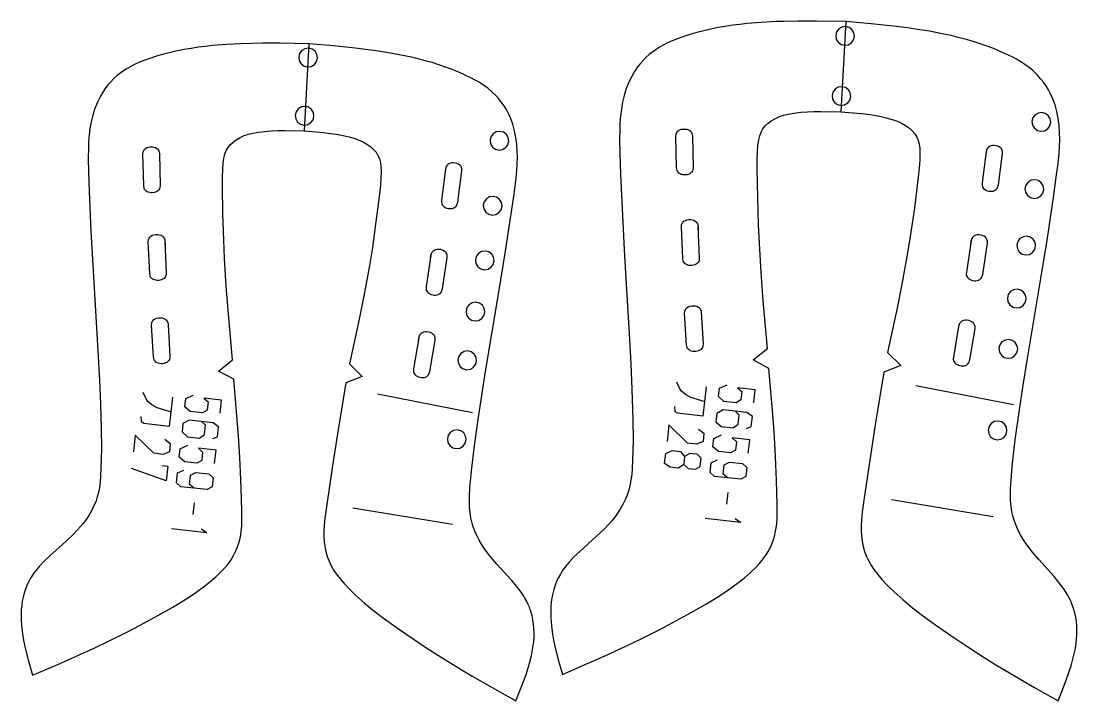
# Model space of a CAD drawing. Extents: x 923 to 2264, y 0 to 1234.
# Drawn here: x 923 to 1063.7, y 648.7 to 739.3 of the extents above; entities that cross this region are included whole.
import ezdxf

# ---------------------------------------------------------------- set-up
doc = ezdxf.new("R2010")
doc.units = 0

msp = doc.modelspace()

# ---------------------------------------------------------------- linework, layer by layer
for points in [[(1032.232666, 727.183655), (1034.920654, 726.943176), (1035.799561, 726.837646), (1036.675049, 726.706787), (1037.546021, 726.543091), (1038.410767, 726.33905), (1039.179077, 726.112976), (1039.742432, 725.906555), (1040.287598, 725.659668), (1040.808472, 725.364136), (1041.342163, 724.976257), (1041.722168, 724.624695), (1042.055176, 724.233398), (1042.327271, 723.805542), (1042.519531, 723.362244), (1042.657349, 722.840759), (1042.730347, 722.297241), (1042.75415, 721.553894), (1042.723633, 720.737488), (1042.647705, 719.725464), (1042.515625, 718.481262), (1042.008911, 714.343201), (1041.558838, 711.123108), (1041.157104, 708.639648), (1040.483765, 704.929199), (1039.746582, 701.232178), (1038.441772, 695.086243), (1040.184448, 693.35968), (1037.94873, 692.465454), (1036.792236, 685.443237), (1036.055176, 680.758179), (1035.322998, 675.72998), (1035.072754, 673.855042), (1034.96228, 672.828552), (1034.912964, 672.004456), (1034.910034, 671.384155), (1034.950928, 670.671082), (1035.042114, 669.960938), (1035.185425, 669.260071), (1035.382446, 668.574341), (1035.634766, 667.909973), (1035.877197, 667.396851), (1036.30127, 666.657959), (1036.618652, 666.184387), (1036.959351, 665.724976), (1037.695679, 664.844055), (1038.469238, 664.018494), (1039.261719, 663.240601), (1040.497437, 662.131836), (1041.779419, 661.080505), (1043.096313, 660.07312), (1044.999268, 658.694519), (1047.270874, 657.117737), (1048.994873, 655.965271), (1051.319458, 654.468628), (1053.081421, 653.376038), (1055.216064, 652.096008), (1057.90625, 650.532593), (1061.151733, 648.684814), (1061.984131, 650.751709), (1062.557129, 652.311646), (1062.894409, 653.360107), (1063.045776, 653.887573), (1063.307373, 654.950378), (1063.414795, 655.486328), (1063.505005, 656.025269), (1063.605347, 656.848267), (1063.652466, 657.552185), (1063.661499, 658.117981), (1063.642212, 658.684998), (1063.591309, 659.260437), (1063.507813, 659.832581), (1063.390747, 660.397644), (1063.181641, 661.133423), (1063.053711, 661.491333), (1062.862671, 661.948364), (1062.646606, 662.392639), (1062.407837, 662.825195), (1062.148438, 663.247314), (1061.870728, 663.660156), (1061.269165, 664.461853), (1060.620728, 665.239685), (1058.570313, 667.518433), (1057.745483, 668.490295), (1057.165161, 669.240112), (1056.801758, 669.753723), (1056.460327, 670.279968), (1056.144165, 670.821106), (1055.855713, 671.378723), (1055.551147, 672.068604), (1055.295044, 672.779846), (1055.137451, 673.324219), (1055.011719, 673.875427), (1054.89978, 674.583252), (1054.83252, 675.372925), (1054.813843, 676.167358), (1054.831665, 676.964539), (1054.892456, 678.027344), (1055.001099, 679.394348), (1055.133423, 680.75531), (1055.452759, 683.465271), (1056.000854, 687.456055), (1056.495239, 690.753601), (1057.019287, 694.048218), (1058.855591, 704.964661), (1059.726318, 710.349182), (1060.538696, 715.750854), (1060.919312, 718.463745), (1061.155029, 720.291565), (1061.292603, 721.664856), (1061.352295, 722.581055), (1061.378296, 723.497864), (1061.36377, 724.414856), (1061.301514, 725.331848), (1061.181641, 726.267334), (1060.999268, 727.194336), (1060.748901, 728.10437), (1060.425659, 728.988892), (1060.166748, 729.560303), (1059.877441, 730.103271), (1059.560791, 730.616699), (1059.212891, 731.110779), (1058.835938, 731.58374), (1058.432129, 732.034424), (1057.780396, 732.665039), (1057.318481, 733.053101), (1056.725464, 733.491699), (1056.177612, 733.84845), (1055.613159, 734.178162), (1055.035645, 734.485291), (1054.250977, 734.866333), (1053.36438, 735.26123), (1052.466675, 735.628235), (1051.558472, 735.968628), (1050.640869, 736.283752), (1049.7146, 736.575012), (1048.780518, 736.843445), (1047.839478, 737.090637), (1046.892212, 737.317871), (1045.939697, 737.52655), (1044.022339, 737.893127), (1042.093994, 738.200989), (1041.128052, 738.33606), (1039.188354, 738.576843), (1036.271729, 738.88092), (1032.872559, 739.187622), (1028.971924, 739.249023), (1026.52771, 739.251831), (1024.573608, 739.21875), (1023.598511, 739.186829), (1021.648254, 739.085754), (1019.702698, 738.92511), (1018.733521, 738.819031), (1017.767578, 738.693909), (1016.80542, 738.548096), (1015.848083, 738.380432), (1014.896179, 738.189453), (1013.950195, 737.973572), (1013.010986, 737.73175), (1012.079529, 737.462097), (1011.155823, 737.163757), (1010.335083, 736.868286), (1009.72821, 736.624268), (1009.131958, 736.356384), (1008.549255, 736.059998), (1007.913086, 735.687012), (1007.412476, 735.350159), (1006.697388, 734.792297), (1006.247864, 734.387146), (1005.822693, 733.956909), (1005.424438, 733.502747), (1005.055054, 733.025757), (1004.709717, 732.516785), (1004.391479, 731.976074), (1003.975708, 731.13092), (1003.630188, 730.252747), (1003.350342, 729.350281), (1003.131714, 728.432861), (1002.972229, 727.527649), (1002.860229, 726.61731), (1002.788757, 725.703125), (1002.750671, 724.785583), (1002.741394, 723.405579), (1002.781555, 721.563049), (1002.871643, 718.825012), (1003.104797, 713.367737), (1003.398315, 707.921082), (1004.063782, 696.871216), (1004.234436, 693.53949), (1004.375366, 690.208252), (1004.496216, 686.181702), (1004.525574, 683.453247), (1004.512573, 682.085754), (1004.475159, 680.715088), (1004.422546, 679.651733), (1004.355652, 678.857178), (1004.25238, 678.069336), (1004.15802, 677.549194), (1003.969299, 676.779663), (1003.796326, 676.241699), (1003.516907, 675.539978), (1003.186523, 674.860168), (1002.810425, 674.206543), (1002.464355, 673.682739), (1002.092346, 673.178345), (1001.697083, 672.691223), (1001.281128, 672.21936), (1000.624207, 671.535461), (999.700867, 670.656799), (997.4198, 668.608887), (996.692322, 667.904541), (996.008911, 667.171265), (995.688782, 666.790405), (995.386169, 666.398132), (995.102722, 665.993408), (994.840759, 665.574341), (994.602112, 665.140381), (994.436768, 664.798096), (994.150696, 664.088745), (993.974304, 663.539429), (993.830383, 662.97937), (993.718567, 662.412476), (993.639099, 661.850769), (993.588013, 661.28717), (993.559998, 660.582336), (993.572388, 659.753418), (993.604614, 659.207703), (993.654419, 658.663452), (993.801453, 657.578918), (993.895996, 657.038269), (994.120056, 655.959961), (994.523804, 654.348022), (995.131775, 652.204285), (998.555237, 653.696411), (1001.396362, 654.965088), (1003.655151, 656.010864), (1005.523254, 656.909973), (1007.993713, 658.15094), (1009.830383, 659.113586), (1012.256958, 660.439819), (1014.295654, 661.608337), (1015.712097, 662.470093), (1017.098633, 663.379211), (1018.445374, 664.350281), (1019.316162, 665.039368), (1020.172852, 665.778137), (1020.998596, 666.575745), (1021.38623, 666.996399), (1021.752136, 667.433594), (1022.25238, 668.123291), (1022.548096, 668.607666), (1022.869751, 669.241394), (1023.138672, 669.902222), (1023.35553, 670.584045), (1023.521851, 671.280396), (1023.638184, 671.985046), (1023.714722, 672.808105), (1023.742493, 673.633179), (1023.730042, 674.872314), (1023.639038, 678.044067), (1023.556458, 680.159363), (1023.454895, 682.198425), (1023.312622, 684.509827), (1023.147217, 686.820313), (1022.641052, 692.979187), (1020.513245, 694.106079), (1022.429443, 695.637573), (1021.885376, 701.986206), (1021.596985, 705.7995), (1021.361206, 709.618347), (1021.243042, 712.168335), (1021.143127, 715.699768), (1021.082214, 719.623718), (1021.083435, 720.875061), (1021.115845, 721.889282), (1021.172424, 722.704529), (1021.274963, 723.440979), (1021.405273, 723.973755), (1021.597717, 724.477661), (1021.836243, 724.89801), (1022.151917, 725.294373), (1022.524719, 725.648132), (1022.940002, 725.957336), (1023.511902, 726.286072), (1024.061279, 726.524597), (1024.629761, 726.712158), (1025.21167, 726.857666), (1025.999756, 727.000671), (1026.881348, 727.111572), (1027.764526, 727.181702), (1028.64917, 727.21875), (1029.534424, 727.230286), (1032.232666, 727.183655)], [(1032.717285, 736.03125), (1033.199463, 736.10437), (1033.616943, 736.356445), (1033.90625, 736.749146), (1034.023193, 737.222656), (1033.950073, 737.704834), (1033.697998, 738.122314), (1033.30542, 738.411621), (1032.831787, 738.528564), (1032.349609, 738.455444), (1031.932129, 738.203369), (1031.642822, 737.810669), (1031.525879, 737.337158), (1031.598999, 736.85498), (1031.851196, 736.4375), (1032.243774, 736.148193), (1032.717285, 736.03125)], [(1032.872559, 739.187622), (1032.232666, 727.183655)], [(960.705139, 724.630005), (963.325745, 724.397156), (964.182617, 724.295044), (965.036255, 724.168396), (965.885437, 724.010071), (966.728699, 723.812805), (967.477234, 723.59436), (968.026245, 723.394775), (968.5578, 723.155945), (969.065979, 722.869812), (969.58667, 722.494446), (969.957031, 722.154602), (970.281921, 721.776001), (970.547302, 721.361694), (970.734497, 720.933105), (970.868713, 720.428711), (970.940002, 719.902954), (970.96344, 719.183411), (970.934021, 718.39325), (970.860046, 717.414063), (970.731201, 716.210449), (970.237, 712.207153), (969.798401, 709.091553), (969.406799, 706.68866), (968.750305, 703.098877), (968.031616, 699.522278), (966.759338, 693.576721), (968.458435, 691.906372), (966.278748, 691.04126), (965.151062, 684.24762), (964.432495, 679.714905), (963.718872, 674.850403), (963.474731, 673.036377), (963.367004, 672.043274), (963.319031, 671.245972), (963.316101, 670.645874), (963.356079, 669.955688), (963.44519, 669.268555), (963.584961, 668.590454), (963.777039, 667.927185), (964.022766, 667.284851), (964.259338, 666.787781), (964.672974, 666.072388), (964.982605, 665.614197), (965.314819, 665.1698), (966.032471, 664.318115), (966.786865, 663.519531), (967.560059, 662.766418), (968.76532, 661.69342), (970.015137, 660.676453), (971.298645, 659.702148), (973.153503, 658.369019), (975.368652, 656.843262), (977.049683, 655.728271), (979.315918, 654.280396), (981.033386, 653.223511), (983.11499, 651.984924), (985.737976, 650.472351), (988.902039, 648.684814), (989.71344, 650.68396), (990.272034, 652.192749), (990.601074, 653.207153), (990.748596, 653.717468), (991.003723, 654.74585), (991.108398, 655.264465), (991.196411, 655.786072), (991.294189, 656.582581), (991.34021, 657.26355), (991.348938, 657.811096), (991.330261, 658.359497), (991.280518, 658.916565), (991.198914, 659.470154), (991.084717, 660.016785), (990.880737, 660.728516), (990.756287, 661.074585), (990.569824, 661.517456), (990.35907, 661.947937), (990.126221, 662.366882), (989.87323, 662.775635), (989.602478, 663.175049), (989.01593, 663.950745), (988.383728, 664.702881), (986.385071, 666.905701), (985.581055, 667.845154), (985.01532, 668.570313), (984.660889, 669.0672), (984.328125, 669.576538), (984.019653, 670.100281), (983.738281, 670.64032), (983.441467, 671.307495), (983.191711, 671.995544), (983.037964, 672.522339), (982.915344, 673.055786), (982.806091, 673.740601), (982.740601, 674.504517), (982.722351, 675.273132), (982.739685, 676.044373), (982.79895, 677.072693), (982.904846, 678.395325), (983.033813, 679.712158), (983.345154, 682.33374), (983.879578, 686.194702), (984.36145, 689.384888), (984.872375, 692.572327), (986.66272, 703.133484), (987.511597, 708.342651), (988.303467, 713.568481), (988.674683, 716.193359), (988.904602, 717.961731), (989.038757, 719.290283), (989.096924, 720.17688), (989.122314, 721.063721), (989.108032, 721.950928), (989.047241, 722.838135), (988.930115, 723.743591), (988.752136, 724.640747), (988.507935, 725.52124), (988.192688, 726.376709), (987.940613, 726.929199), (987.658569, 727.454651), (987.349487, 727.951965), (987.009949, 728.430115), (986.642334, 728.887878), (986.248413, 729.32373), (985.613281, 729.933411), (985.163391, 730.308411), (984.585205, 730.732666), (984.050781, 731.077881), (983.50061, 731.396912), (982.937622, 731.69397), (982.172974, 732.062317), (981.3078, 732.444641), (980.432007, 732.799988), (979.546143, 733.129517), (978.651245, 733.434448), (977.747864, 733.716248), (976.837036, 733.976013), (975.919495, 734.215149), (974.996094, 734.434998), (974.067505, 734.636719), (972.198547, 734.991211), (970.319031, 735.288879), (967.486694, 735.652405), (964.643127, 735.946533), (961.328857, 736.243347), (957.525696, 736.302612), (955.142639, 736.305481), (952.286987, 736.242798), (950.386047, 736.144958), (948.489502, 735.989807), (947.544678, 735.887085), (946.602844, 735.766052), (945.664917, 735.625122), (944.731445, 735.462891), (943.803101, 735.278137), (942.880737, 735.069214), (941.964722, 734.835205), (941.056152, 734.574219), (940.155151, 734.285461), (939.355164, 733.999817), (938.763672, 733.763794), (938.182312, 733.5047), (937.613892, 733.217773), (936.993713, 732.856995), (936.506165, 732.531555), (935.809204, 731.99231), (935.370911, 731.600586), (934.956238, 731.184387), (934.567627, 730.744507), (934.207031, 730.282654), (933.870422, 729.790039), (933.560425, 729.267395), (933.155273, 728.450012), (932.818237, 727.600281), (932.545105, 726.726929), (932.331726, 725.838745), (932.176208, 724.963196), (932.066956, 724.082642), (931.997192, 723.19812), (931.960144, 722.310425), (931.95105, 720.975281), (931.990295, 719.192505), (932.078125, 716.543335), (932.305603, 711.26355), (932.591797, 705.994385), (933.240784, 695.304138), (933.437256, 691.435913), (933.568115, 688.21344), (933.662537, 684.962341), (933.691223, 682.322815), (933.678589, 680.999817), (933.642029, 679.673584), (933.590698, 678.644531), (933.525452, 677.875793), (933.424805, 677.113586), (933.332764, 676.610474), (933.148865, 675.866211), (932.980042, 675.345459), (932.707642, 674.666382), (932.385437, 674.008789), (932.019043, 673.37677), (931.681335, 672.869507), (931.31842, 672.381104), (930.932922, 671.909729), (930.527405, 671.453186), (929.887085, 670.79187), (928.987183, 669.942505), (926.763916, 667.963257), (926.054688, 667.282166), (925.388245, 666.572815), (925.076233, 666.204224), (924.781067, 665.824463), (924.504517, 665.432495), (924.248901, 665.026367), (924.01593, 664.605774), (923.85498, 664.27478), (923.57605, 663.588562), (923.404053, 663.05719), (923.263672, 662.51532), (923.154541, 661.966553), (923.077087, 661.423096), (923.027222, 660.87793), (923, 660.195923), (923.012146, 659.393921), (923.043579, 658.865845), (923.092163, 658.339233), (923.235474, 657.289856), (923.327637, 656.766785), (923.546204, 655.723572), (923.939819, 654.164185), (924.532532, 652.090515), (927.870117, 653.533936), (930.64032, 654.761292), (932.842773, 655.773132), (934.663879, 656.642822), (937.072388, 657.843262), (938.863281, 658.774658), (941.229431, 660.057983), (943.216553, 661.187927), (944.596985, 662.021362), (945.94873, 662.900757), (947.262146, 663.840454), (948.111694, 664.507507), (948.947144, 665.222046), (949.751953, 665.993103), (950.129883, 666.399902), (950.486694, 666.822876), (950.974731, 667.49054), (951.263367, 667.959839), (951.576599, 668.57251), (951.838623, 669.211731), (952.050293, 669.871399), (952.212463, 670.545288), (952.32605, 671.227417), (952.400757, 672.02356), (952.427795, 672.821777), (952.415771, 674.02063), (952.326843, 677.089233), (952.246399, 679.135681), (952.147339, 681.108398), (952.008545, 683.344666), (951.847351, 685.579956), (951.353699, 691.538452), (949.279053, 692.628723), (951.147339, 694.110291), (950.616699, 700.252258), (950.335388, 703.941406), (950.105469, 707.636108), (949.990295, 710.103088), (949.892944, 713.519653), (949.833435, 717.316101), (949.834351, 718.52655), (949.86615, 719.507874), (949.921631, 720.296875), (950.022034, 721.009827), (950.149109, 721.525146), (950.336548, 722.012512), (950.568726, 722.418884), (950.876709, 722.802795), (951.240295, 723.144958), (951.644958, 723.443726), (952.20282, 723.761841), (952.738708, 723.992798), (953.292969, 724.174194), (953.860107, 724.314819), (954.62793, 724.452942), (955.487549, 724.56012), (956.348816, 724.62793), (957.211121, 724.663818), (958.07428, 724.674988), (960.705139, 724.630005)], [(961.328857, 736.243347), (960.705139, 724.630005)], [(961.176086, 733.149048), (961.658264, 733.222168), (962.075745, 733.474182), (962.365051, 733.866943), (962.481995, 734.340454), (962.408875, 734.822632), (962.15686, 735.240112), (961.764099, 735.529358), (961.290588, 735.646362), (960.808411, 735.573242), (960.39093, 735.321167), (960.101685, 734.928406), (959.98468, 734.454956), (960.0578, 733.972778), (960.309875, 733.555298), (960.702637, 733.265991), (961.176086, 733.149048)], [(1032.238037, 728.01886), (1032.720215, 728.092041), (1033.137695, 728.344055), (1033.42688, 728.736694), (1033.543945, 729.210266), (1033.470825, 729.692505), (1033.218628, 730.109985), (1032.82605, 730.399231), (1032.352539, 730.516235), (1031.870361, 730.443115), (1031.452881, 730.190918), (1031.163452, 729.798279), (1031.046631, 729.324829), (1031.119751, 728.842651), (1031.371826, 728.42511), (1031.764404, 728.135742), (1032.238037, 728.01886)], [(960.708862, 725.397339), (961.191101, 725.470459), (961.608582, 725.722473), (961.897766, 726.115112), (962.014832, 726.588745), (961.941711, 727.070923), (961.689575, 727.488403), (961.296875, 727.777649), (960.823425, 727.894653), (960.341248, 727.821533), (959.923706, 727.569336), (959.63446, 727.176697), (959.517456, 726.703247), (959.590576, 726.221069), (959.842712, 725.803589), (960.235352, 725.514221), (960.708862, 725.397339)], [(1058.869141, 724.577393), (1059.351318, 724.650513), (1059.768799, 724.902649), (1060.058228, 725.295288), (1060.175049, 725.768799), (1060.101929, 726.251099), (1059.849854, 726.668579), (1059.457275, 726.957825), (1058.983643, 727.074829), (1058.501465, 727.001648), (1058.083984, 726.749512), (1057.7948, 726.356873), (1057.677734, 725.883423), (1057.750854, 725.401184), (1058.003052, 724.983643), (1058.39563, 724.694336), (1058.869141, 724.577393)], [(986.674194, 722.067505), (987.156433, 722.140625), (987.573975, 722.3927), (987.863281, 722.7854), (987.980225, 723.258911), (987.907104, 723.741089), (987.654968, 724.158569), (987.262329, 724.447876), (986.788818, 724.564819), (986.306519, 724.491699), (985.889038, 724.239563), (985.599792, 723.846924), (985.482788, 723.373413), (985.555969, 722.891235), (985.808105, 722.473755), (986.200745, 722.184509), (986.674194, 722.067505)], [(1012.434753, 723.952393), (1012.537109, 719.740906), (1012.508118, 719.464172), (1012.446472, 719.269531), (1012.367371, 719.145691), (1012.242737, 719.02063), (1012.085693, 718.914307), (1011.912964, 718.835754), (1011.727722, 718.783325), (1011.525208, 718.755127), (1011.330383, 718.753357), (1011.137695, 718.777344), (1010.952637, 718.828735), (1010.796936, 718.899658), (1010.642639, 719.0047), (1010.539246, 719.105286), (1010.458801, 719.218079), (1010.40332, 719.342468), (1010.335999, 719.714172), (1010.228027, 723.933838), (1010.265991, 724.202454), (1010.348206, 724.404053), (1010.462708, 724.56012), (1010.588013, 724.672119), (1010.773315, 724.782043), (1010.960693, 724.846252), (1011.200989, 724.87793), (1011.516479, 724.87616), (1011.703308, 724.847168), (1011.902222, 724.776855), (1012.080811, 724.671021), (1012.200684, 724.566406), (1012.312866, 724.418884), (1012.374878, 724.28949), (1012.416199, 724.15155), (1012.448181, 723.932007), (1012.449097, 723.466553)], [(941.428589, 721.573547), (941.530945, 717.362183), (941.501953, 717.085449), (941.440308, 716.890747), (941.361206, 716.766846), (941.236511, 716.641846), (941.07959, 716.535461), (940.906799, 716.457031), (940.721619, 716.404541), (940.519043, 716.376282), (940.324219, 716.374512), (940.131531, 716.39856), (939.946533, 716.44989), (939.790833, 716.520813), (939.636475, 716.625854), (939.533081, 716.726563), (939.452637, 716.839355), (939.397156, 716.963745), (939.329834, 717.335449), (939.221863, 721.554993), (939.259827, 721.823669), (939.34198, 722.025269), (939.456543, 722.181335), (939.581848, 722.293274), (939.767151, 722.403198), (939.954529, 722.467468), (940.194885, 722.499207), (940.510315, 722.497314), (940.697144, 722.468445), (940.896057, 722.39801), (941.074646, 722.292236), (941.194519, 722.187622), (941.306702, 722.040161), (941.368713, 721.910767), (941.410156, 721.772766), (941.442017, 721.553162), (941.442932, 721.087769)], [(1051.574951, 721.866028), (1051.025269, 717.689209), (1051.02478, 717.41095), (1051.065308, 717.210815), (1051.130737, 717.079224), (1051.241333, 716.94165), (1051.386108, 716.819214), (1051.549683, 716.722778), (1051.728271, 716.65094), (1051.926514, 716.601318), (1052.120239, 716.578918), (1052.314453, 716.582275), (1052.503784, 716.613708), (1052.666016, 716.667664), (1052.830688, 716.755615), (1052.944214, 716.844727), (1053.036255, 716.948425), (1053.104614, 717.066162), (1053.211182, 717.428589), (1053.767212, 721.612793), (1053.757813, 721.883911), (1053.69751, 722.093079), (1053.60022, 722.260437), (1053.487671, 722.385132), (1053.315063, 722.514099), (1053.135498, 722.597961), (1052.899902, 722.65509), (1052.586182, 722.686829), (1052.397217, 722.677795), (1052.191895, 722.629028), (1052.003174, 722.542786), (1051.872925, 722.451538), (1051.745605, 722.316772), (1051.670288, 722.194641), (1051.61438, 722.062012), (1051.559326, 721.846985), (1051.508789, 721.384277)], [(979.543274, 719.557922), (978.993591, 715.381165), (978.993103, 715.102844), (979.033752, 714.902771), (979.099182, 714.771057), (979.209717, 714.633606), (979.354614, 714.511047), (979.518127, 714.414673), (979.696716, 714.342957), (979.894958, 714.293274), (980.088562, 714.270813), (980.282776, 714.274231), (980.472168, 714.305603), (980.634521, 714.359619), (980.799011, 714.447571), (980.912659, 714.536682), (981.004639, 714.64032), (981.072998, 714.758118), (981.179504, 715.120422), (981.735596, 719.30481), (981.726257, 719.575928), (981.665894, 719.785034), (981.568665, 719.952332), (981.456055, 720.077087), (981.283386, 720.206055), (981.103882, 720.289856), (980.868347, 720.346985), (980.554504, 720.378723), (980.365601, 720.369812), (980.160278, 720.320984), (979.971558, 720.23468), (979.841248, 720.143494), (979.71405, 720.008728), (979.638733, 719.886719), (979.582764, 719.753906), (979.527649, 719.538879), (979.477173, 719.076233)], [(1057.938843, 715.627808), (1058.421021, 715.700928), (1058.838501, 715.952942), (1059.127686, 716.345581), (1059.244751, 716.819214), (1059.171631, 717.301392), (1058.919434, 717.718872), (1058.526733, 718.008118), (1058.053345, 718.125122), (1057.571167, 718.052002), (1057.153687, 717.799805), (1056.86438, 717.407166), (1056.747437, 716.933716), (1056.820557, 716.451538), (1057.07251, 716.034058), (1057.465332, 715.74469), (1057.938843, 715.627808)], [(985.767273, 713.409058), (986.249512, 713.482178), (986.666992, 713.734253), (986.956238, 714.127014), (987.073242, 714.600464), (987.000122, 715.082642), (986.747925, 715.500122), (986.355286, 715.789429), (985.881836, 715.906372), (985.399597, 715.833252), (984.982117, 715.581238), (984.69281, 715.188477), (984.575867, 714.714966), (984.648987, 714.232788), (984.901062, 713.815308), (985.293701, 713.526062), (985.767273, 713.409058)], [(1013.175659, 711.902039), (1013.353516, 707.692932), (1013.329285, 707.41571), (1013.271057, 707.219971), (1013.194458, 707.094666), (1013.07196, 706.967468), (1012.916931, 706.858276), (1012.745422, 706.776733), (1012.561279, 706.721008), (1012.359253, 706.689148), (1012.164429, 706.683899), (1011.971436, 706.704468), (1011.785522, 706.75238), (1011.628662, 706.820618), (1011.472412, 706.922791), (1011.367249, 707.021729), (1011.284729, 707.132935), (1011.227112, 707.256409), (1011.153015, 707.62677), (1010.969727, 711.843872), (1011.002869, 712.113098), (1011.081482, 712.316162), (1011.193176, 712.474182), (1011.316406, 712.58844), (1011.499756, 712.701599), (1011.686096, 712.769287), (1011.925659, 712.805298), (1012.24115, 712.809021), (1012.428467, 712.783447), (1012.628662, 712.716553), (1012.809021, 712.614075), (1012.930786, 712.511536), (1013.045654, 712.366089), (1013.109802, 712.237793), (1013.153809, 712.100586), (1013.189575, 711.881714), (1013.198792, 711.41626)], [(942.150208, 709.915894), (942.327942, 705.706848), (942.303833, 705.429688), (942.245605, 705.233887), (942.168884, 705.108582), (942.04657, 704.981384), (941.891479, 704.872192), (941.719971, 704.790588), (941.535767, 704.734985), (941.333801, 704.703125), (941.138855, 704.697876), (940.945923, 704.718445), (940.759949, 704.766418), (940.603088, 704.834595), (940.44696, 704.936707), (940.341675, 705.035583), (940.259216, 705.146912), (940.201538, 705.270325), (940.127625, 705.640747), (939.944214, 709.857788), (939.977478, 710.127014), (940.055969, 710.330139), (940.167725, 710.488098), (940.290894, 710.602417), (940.474304, 710.715637), (940.660583, 710.783264), (940.900146, 710.819214), (941.215576, 710.823059), (941.402954, 710.797302), (941.603088, 710.73053), (941.783569, 710.62793), (941.905273, 710.525513), (942.020142, 710.380005), (942.084351, 710.251709), (942.128235, 710.114502), (942.164063, 709.89563), (942.17334, 709.430237)], [(1049.556885, 709.962463), (1048.932739, 705.796265), (1048.927124, 705.517944), (1048.964233, 705.3172), (1049.027222, 705.184448), (1049.135498, 705.044922), (1049.278076, 704.9198), (1049.439697, 704.820557), (1049.617065, 704.745605), (1049.814453, 704.692505), (1050.00769, 704.666565), (1050.201782, 704.666382), (1050.391724, 704.694458), (1050.555054, 704.745483), (1050.721191, 704.830444), (1050.836304, 704.917664), (1050.930176, 705.019531), (1051.000732, 705.136108), (1051.113525, 705.496521), (1051.744263, 709.670288), (1051.739746, 709.941467), (1051.68335, 710.151672), (1051.588989, 710.32074), (1051.478516, 710.447388), (1051.30835, 710.579407), (1051.130371, 710.666443), (1050.895874, 710.727783), (1050.582642, 710.765137), (1050.393677, 710.759521), (1050.1875, 710.714355), (1049.997192, 710.631531), (1049.865234, 710.542664), (1049.735596, 710.410156), (1049.658081, 710.28949), (1049.599854, 710.157776), (1049.541016, 709.943909), (1049.4823, 709.481995)], [(1056.85791, 708.097351), (1057.340088, 708.170471), (1057.757568, 708.422546), (1058.046875, 708.815308), (1058.163818, 709.288757), (1058.090698, 709.770935), (1057.838623, 710.188416), (1057.445923, 710.477722), (1056.972412, 710.594666), (1056.490234, 710.521545), (1056.072754, 710.269409), (1055.783447, 709.87677), (1055.666504, 709.403259), (1055.739624, 708.921082), (1055.991821, 708.503601), (1056.384399, 708.214355), (1056.85791, 708.097351)], [(977.576843, 708.042175), (976.952698, 703.875916), (976.947144, 703.597717), (976.984192, 703.396912), (977.04718, 703.264099), (977.155457, 703.124695), (977.297974, 702.999573), (977.459717, 702.900269), (977.637024, 702.825317), (977.834351, 702.772156), (978.02771, 702.746216), (978.22168, 702.746155), (978.411682, 702.774231), (978.574951, 702.825134), (978.74115, 702.910217), (978.856201, 702.997314), (978.950134, 703.099182), (979.02063, 703.21582), (979.133484, 703.576233), (979.764221, 707.75), (979.759766, 708.021179), (979.703247, 708.231384), (979.608887, 708.400452), (979.498596, 708.5271), (979.328247, 708.65918), (979.150269, 708.746216), (978.915771, 708.807495), (978.602661, 708.844849), (978.413574, 708.839294), (978.207458, 708.794128), (978.017151, 708.711243), (977.885132, 708.622437), (977.755615, 708.489807), (977.678101, 708.369202), (977.619812, 708.237488), (977.560913, 708.02356), (977.502258, 707.561768)], [(984.71344, 706.123718), (985.195679, 706.196838), (985.613159, 706.448975), (985.902466, 706.841614), (986.019409, 707.315125), (985.946289, 707.797302), (985.694214, 708.214844), (985.301514, 708.504028), (984.828003, 708.621094), (984.345764, 708.547974), (983.928284, 708.295837), (983.639038, 707.903198), (983.522034, 707.429688), (983.595215, 706.94751), (983.847351, 706.529968), (984.23999, 706.240662), (984.71344, 706.123718)], [(1055.587891, 701.044983), (1056.07019, 701.118103), (1056.487671, 701.370239), (1056.776978, 701.762939), (1056.893921, 702.236389), (1056.820801, 702.718567), (1056.568604, 703.136108), (1056.176025, 703.425354), (1055.702515, 703.542358), (1055.220215, 703.469177), (1054.802734, 703.217163), (1054.51355, 702.824463), (1054.396484, 702.350952), (1054.469604, 701.868713), (1054.721802, 701.451233), (1055.11438, 701.161987), (1055.587891, 701.044983)], [(983.475281, 699.300781), (983.957458, 699.373901), (984.375, 699.626099), (984.664368, 700.018738), (984.78125, 700.492188), (984.70813, 700.974365), (984.456055, 701.391846), (984.063416, 701.681152), (983.589844, 701.798096), (983.107605, 701.724976), (982.690125, 701.472961), (982.40094, 701.080322), (982.283875, 700.606689), (982.356995, 700.124512), (982.609192, 699.707031), (983.001831, 699.417786), (983.475281, 699.300781)], [(1013.608032, 700.449829), (1013.86084, 696.24469), (1013.841797, 695.967041), (1013.786926, 695.770325), (1013.712585, 695.643555), (1013.592407, 695.514221), (1013.43927, 695.402344), (1013.269409, 695.317749), (1013.086304, 695.258728), (1012.884888, 695.223267), (1012.690063, 695.214539), (1012.496765, 695.231567), (1012.309875, 695.276306), (1012.151855, 695.341675), (1011.993896, 695.441101), (1011.886902, 695.538025), (1011.80249, 695.647949), (1011.742554, 695.770203), (1011.662109, 696.139221), (1011.40332, 700.352356), (1011.431763, 700.622192), (1011.506775, 700.826538), (1011.615662, 700.986572), (1011.736755, 701.102966), (1011.91803, 701.219421), (1012.103088, 701.290283), (1012.34198, 701.330627), (1012.657349, 701.340088), (1012.845032, 701.31781), (1013.046448, 701.254578), (1013.228516, 701.155273), (1013.352234, 701.054993), (1013.469604, 700.91156), (1013.536133, 700.784424), (1013.582397, 700.648132), (1013.622253, 700.429749), (1013.639771, 699.964661)], [(942.570923, 698.836853), (942.82373, 694.631775), (942.804688, 694.354126), (942.749817, 694.157471), (942.675354, 694.030762), (942.555298, 693.901367), (942.402161, 693.789429), (942.232239, 693.704834), (942.049133, 693.645752), (941.847717, 693.610291), (941.652954, 693.601624), (941.459595, 693.618652), (941.272766, 693.663452), (941.114685, 693.728882), (940.956726, 693.828186), (940.849792, 693.925171), (940.76532, 694.034973), (940.705444, 694.157349), (940.624878, 694.526367), (940.366211, 698.73938), (940.394653, 699.009216), (940.469666, 699.213562), (940.578491, 699.373596), (940.699646, 699.48999), (940.88092, 699.606567), (941.065918, 699.677429), (941.30481, 699.717651), (941.620117, 699.727173), (941.807922, 699.704956), (942.009338, 699.641724), (942.191406, 699.542358), (942.315063, 699.442078), (942.432495, 699.298584), (942.499023, 699.17157), (942.545288, 699.035156), (942.585083, 698.816833), (942.602661, 698.351685)], [(1047.909424, 698.621216), (1047.210938, 694.466858), (1047.200562, 694.188721), (1047.234009, 693.987183), (1047.294556, 693.853394), (1047.400269, 693.712036), (1047.540649, 693.584412), (1047.700562, 693.482178), (1047.876465, 693.404053), (1048.072876, 693.347351), (1048.265625, 693.318054), (1048.459717, 693.314453), (1048.650024, 693.339111), (1048.814331, 693.387268), (1048.982056, 693.469177), (1049.098633, 693.55426), (1049.194214, 693.654541), (1049.266724, 693.769836), (1049.386108, 694.128296), (1050.091309, 698.289978), (1050.091797, 698.561157), (1050.03894, 698.7724), (1049.947754, 698.943115), (1049.8396, 699.071716), (1049.671753, 699.206848), (1049.495239, 699.296997), (1049.261963, 699.362488), (1048.949463, 699.405273), (1048.760376, 699.403137), (1048.553467, 699.361694), (1048.361694, 699.282227), (1048.228149, 699.19574), (1048.096191, 699.065613), (1048.016602, 698.946289), (1047.955933, 698.815674), (1047.893188, 698.602783), (1047.826294, 698.142151)], [(975.971802, 697.070374), (975.273254, 692.916016), (975.262817, 692.637878), (975.296204, 692.436401), (975.356934, 692.302612), (975.462646, 692.161255), (975.602966, 692.033569), (975.762939, 691.931396), (975.938721, 691.853271), (976.135132, 691.79657), (976.327942, 691.767151), (976.522034, 691.76355), (976.712402, 691.788269), (976.876526, 691.836365), (977.04425, 691.918396), (977.160889, 692.003418), (977.256531, 692.10376), (977.329041, 692.219055), (977.448425, 692.577393), (978.153564, 696.739197), (978.154053, 697.010315), (978.101257, 697.221619), (978.009949, 697.392273), (977.901917, 697.520935), (977.73407, 697.656006), (977.557617, 697.746216), (977.324219, 697.811707), (977.011719, 697.854492), (976.822632, 697.852356), (976.615784, 697.810913), (976.424011, 697.731384), (976.290466, 697.644958), (976.158386, 697.514771), (976.078857, 697.395508), (976.01825, 697.264832), (975.955444, 697.052002), (975.88855, 696.59137)], [(1054.466553, 694.334351), (1054.948853, 694.407471), (1055.366333, 694.659607), (1055.655518, 695.052307), (1055.772583, 695.525757), (1055.699341, 696.007935), (1055.447266, 696.425476), (1055.054565, 696.714722), (1054.581177, 696.831726), (1054.098877, 696.758606), (1053.681396, 696.506531), (1053.39209, 696.113831), (1053.275146, 695.64032), (1053.348267, 695.158081), (1053.600342, 694.740601), (1053.993042, 694.451416), (1054.466553, 694.334351)], [(982.382019, 692.808594), (982.864258, 692.881714), (983.281799, 693.133728), (983.571045, 693.526489), (983.688049, 694), (983.614929, 694.482178), (983.362793, 694.899658), (982.970154, 695.188904), (982.496643, 695.305908), (982.014343, 695.232788), (981.596863, 694.980713), (981.307617, 694.587952), (981.190613, 694.114502), (981.263733, 693.632324), (981.51593, 693.214844), (981.908569, 692.925537), (982.382019, 692.808594)], [(1014.132385, 688.539368), (1012.213745, 689.102539), (1011.507935, 689.488281), (1010.985657, 689.941833), (1010.724304, 690.36676), (1010.370789, 691.15387)], [(1020.61969, 688.375793), (1020.813477, 690.137024), (1018.465027, 690.395447), (1019.026123, 689.893555), (1018.904114, 688.784668), (1018.247375, 688.416687), (1016.638367, 688.59375), (1015.915344, 689.223511), (1016.037415, 690.332458), (1017.056335, 690.79248)], [(1042.225098, 690.706238), (1055.21521, 688.157959)], [(943.029053, 687.167236), (941.110474, 687.730469), (940.404663, 688.116211), (939.882324, 688.569824), (939.620911, 688.99469), (939.267456, 689.78186)], [(949.516357, 687.003723), (949.710144, 688.765015), (947.361755, 689.023315), (947.922791, 688.521484), (947.800781, 687.412476), (947.144043, 687.044678), (945.534973, 687.22168), (944.812073, 687.851379), (944.934021, 688.960327), (945.953003, 689.420349)], [(970.489014, 689.590637), (983.147156, 687.120789)], [(1014.260742, 690.50592), (1013.8349, 686.635437), (1010.442871, 687.008728), (1010.157532, 687.216064), (1010.103638, 687.926331)], [(943.157471, 689.133789), (942.731567, 685.263428), (939.339539, 685.636536), (939.05426, 685.844055), (939.000366, 686.554199)], [(1019.63147, 684.994202), (1020.276123, 685.253418), (1020.422058, 686.579773), (1019.689575, 687.122498), (1016.514893, 687.471863), (1015.669922, 686.992554), (1015.547974, 685.883606), (1016.270935, 685.253906), (1017.879883, 685.076843), (1018.548645, 685.553528), (1018.682556, 686.771179), (1018.123962, 687.294739)], [(948.528076, 683.62207), (949.172791, 683.881287), (949.318726, 685.207642), (948.586243, 685.750427), (945.411621, 686.09967), (944.566589, 685.620483), (944.444641, 684.511536), (945.167664, 683.881836), (946.776611, 683.704834), (947.445313, 684.181396), (947.579224, 685.399048), (947.020691, 685.922668)], [(1013.248352, 684.904297), (1013.980835, 684.361572), (1013.858826, 683.252625), (1013.028198, 682.903809), (1011.76709, 683.042542), (1009.302856, 685.448364), (1009.058899, 683.230469)], [(1053.03125, 683.468567), (1053.51355, 683.541687), (1053.93103, 683.793884), (1054.220337, 684.186523), (1054.33728, 684.659973), (1054.26416, 685.142151), (1054.011963, 685.559692), (1053.619385, 685.84906), (1053.145874, 685.965942), (1052.663696, 685.892822), (1052.246094, 685.640747), (1051.956909, 685.248108), (1051.839844, 684.774536), (1051.912964, 684.292358), (1052.165161, 683.874817), (1052.557861, 683.585632), (1053.03125, 683.468567)], [(942.144958, 683.532166), (942.877502, 682.989441), (942.755432, 681.880432), (941.924927, 681.531677), (940.663757, 681.670471), (938.199524, 684.076233), (937.955627, 681.858398)], [(980.982788, 682.296326), (981.464966, 682.369446), (981.882507, 682.621521), (982.171753, 683.014221), (982.288757, 683.487732), (982.215576, 683.969971), (981.963501, 684.387512), (981.570862, 684.676697), (981.097351, 684.793762), (980.615112, 684.72052), (980.197632, 684.468445), (979.908325, 684.075745), (979.791382, 683.602356), (979.864502, 683.120056), (980.116638, 682.702576), (980.509277, 682.413269), (980.982788, 682.296326)], [(1019.884766, 681.696106), (1020.078491, 683.457336), (1017.730225, 683.715759), (1018.291138, 683.213867), (1018.169189, 682.10498), (1017.512573, 681.737), (1015.903503, 681.914063), (1015.180542, 682.543823), (1015.30249, 683.65271), (1016.321472, 684.112793)], [(948.781372, 680.324036), (948.97522, 682.085327), (946.626831, 682.343567), (947.187866, 681.841797), (947.065918, 680.732788), (946.40918, 680.36499), (944.80011, 680.541992), (944.077148, 681.171692), (944.199219, 682.28064), (945.218079, 682.740662)], [(1011.273499, 680.156799), (1011.878052, 679.650146), (1012.834717, 679.5448), (1013.491333, 679.91272), (1013.613403, 681.021729), (1013.05481, 681.545288), (1012.098083, 681.650513), (1011.395508, 681.265686), (1011.273499, 680.156799), (1010.604919, 679.680115), (1009.474304, 679.804504), (1008.739258, 680.325562), (1008.885193, 681.651855), (1009.718201, 682.0224), (1010.848877, 681.897949), (1011.395508, 681.265686)], [(941.763184, 680.06189), (942.545898, 679.975769), (942.328247, 677.997009), (937.710144, 679.627502)], [(946.041687, 677.025146), (945.437256, 677.531677), (945.571228, 678.74939), (946.273743, 679.134216), (948.013245, 678.94281), (948.571838, 678.419189), (948.437927, 677.201538), (947.78125, 676.83374), (944.258728, 677.221252), (943.697815, 677.723083), (943.843628, 679.0495), (944.676697, 679.419983)], [(1017.145081, 678.397156), (1016.540527, 678.90387), (1016.674561, 680.121521), (1017.377075, 680.506409), (1019.116638, 680.315002), (1019.675232, 679.791382), (1019.541199, 678.57373), (1018.884583, 678.205872), (1015.362061, 678.593323), (1014.801086, 679.095215), (1014.947021, 680.42157), (1015.780029, 680.792114)], [(1017.150513, 676.446777), (1016.978333, 674.881226)], [(1038.943359, 675.526245), (1052.525024, 673.245972)], [(946.04718, 675.074646), (945.875, 673.509155)], [(967.207397, 674.410583), (980.456909, 672.208801)], [(1018.133545, 672.980286), (1018.868469, 672.459351), (1014.128357, 672.980896)], [(947.030273, 671.608276), (947.765198, 671.08728), (943.025085, 671.608765)]]:
    msp.add_lwpolyline(points)

doc.saveas('drawing.dxf')
